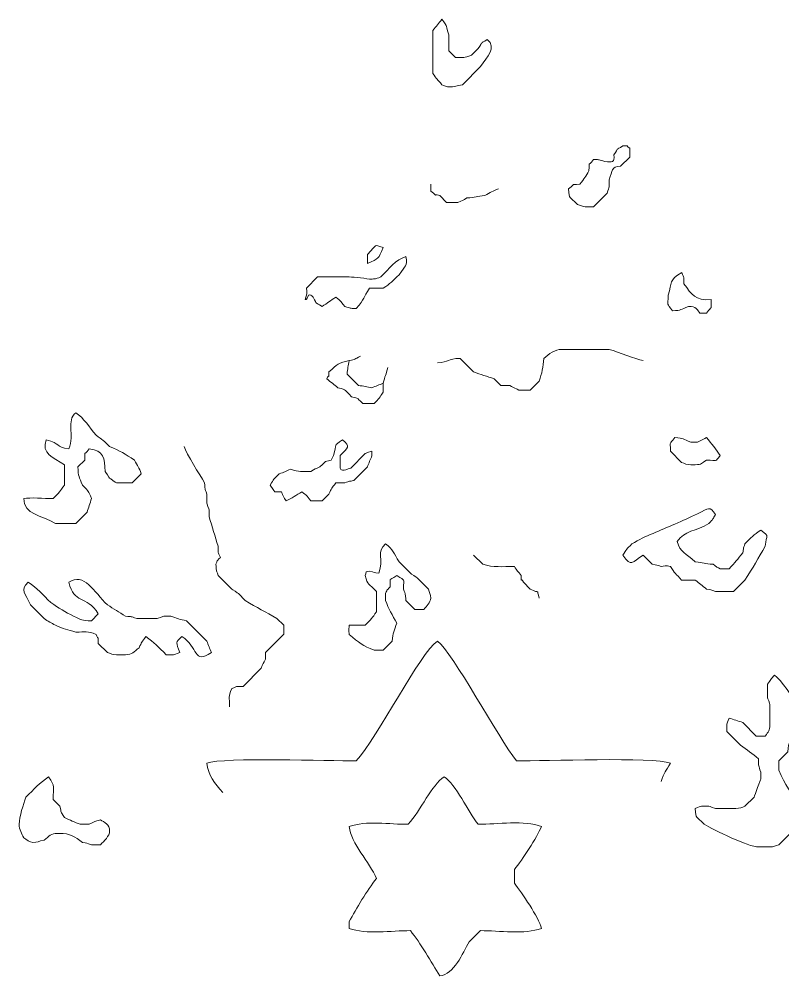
# Model space of a CAD drawing. Header units: millimetres. Extents: x -198 to 206, y -82 to 144.
# Drawn here: x -26.1 to 25.8, y 63.4 to 128.3 of the extents above; entities that cross this region are included whole.
import ezdxf

# ---------------------------------------------------------------- set-up
doc = ezdxf.new("R2010")
doc.units = ezdxf.units.MM
doc.header["$MEASUREMENT"] = 0
doc.layers.add('svg2', color=7, linetype='Continuous')

msp = doc.modelspace()

# ---------------------------------------------------------------- linework, layer by layer
at = {"layer": 'svg2', "lineweight": 9}
for points, knots in [([(2.031, 127.5306), (2.031, 127.5306), (2.031, 124.6147), (2.031, 124.6147), (2.031, 124.6147), (2.2811, 124.2408), (2.3129, 124.2072), (2.6448, 123.848), (2.6448, 123.848), (2.7445, 123.802), (3.0106, 123.694), (3.1052, 123.6946), (3.1052, 123.6946), (3.473, 123.6946), (3.6857, 123.7836), (4.0259, 123.848), (4.0259, 123.848), (4.0259, 123.848), (5.2536, 125.0751), (5.2536, 125.0751), (5.2536, 125.0751), (5.716, 125.7826), (6.3769, 126.3474), (5.714, 126.9172), (5.714, 126.9172), (5.1794, 126.5673), (5.4602, 126.8241), (5.1002, 126.3033), (5.1002, 126.3033), (5.1002, 126.3033), (4.6398, 125.8425), (4.6398, 125.8425), (4.6398, 125.8425), (4.071, 125.6583), (4.2009, 125.6891), (3.5655, 125.6891), (3.5655, 125.6891), (3.5655, 125.6891), (3.1052, 126.1499), (3.1052, 126.1499), (3.1052, 126.1499), (3.1052, 126.1499), (3.1052, 127.2236), (3.1052, 127.2236), (3.1052, 127.2236), (2.8781, 127.9244), (3.0817, 127.6854), (2.6448, 128.2983), (2.6448, 128.2983), (2.4121, 128.0098), (2.2637, 127.819), (2.031, 127.5306)], [0, 0, 0, 0, 0.0714286, 0.0714286, 0.0714286, 0.0714286, 0.1428571, 0.1428571, 0.1428571, 0.1428571, 0.2142857, 0.2142857, 0.2142857, 0.2142857, 0.2857143, 0.2857143, 0.2857143, 0.2857143, 0.3571429, 0.3571429, 0.3571429, 0.3571429, 0.4285714, 0.4285714, 0.4285714, 0.4285714, 0.5, 0.5, 0.5, 0.5, 0.5714286, 0.5714286, 0.5714286, 0.5714286, 0.6428571, 0.6428571, 0.6428571, 0.6428571, 0.7142857, 0.7142857, 0.7142857, 0.7142857, 0.7857143, 0.7857143, 0.7857143, 0.7857143, 0.8571429, 0.8571429, 0.8571429, 0.8571429, 1, 1, 1, 1]), ([(13.6942, 118.6302), (13.2441, 118.7795), (13.4119, 118.7463), (12.9269, 118.7837), (12.9269, 118.7837), (12.4707, 118.157), (12.6988, 118.8149), (12.6201, 118.0164), (12.6201, 118.0164), (12.376, 117.6086), (12.3192, 117.4916), (12.0061, 117.0956), (12.0061, 117.0956), (11.2056, 117.0327), (11.8547, 117.2276), (11.2394, 116.7882), (11.2394, 116.7882), (11.3151, 116.0173), (11.2446, 116.336), (11.8527, 115.7145), (11.8527, 115.7145), (12.4216, 115.5298), (12.2921, 115.5611), (12.9269, 115.5611), (12.9269, 115.5611), (12.9269, 115.5611), (13.8476, 116.4818), (13.8476, 116.4818), (13.8476, 116.4818), (14.0237, 117.0236), (13.9884, 116.7994), (14.0012, 117.4026), (14.0012, 117.4026), (14.2078, 117.9939), (14.1249, 118.3228), (14.7694, 118.3233), (14.7694, 118.3233), (14.7694, 118.3233), (15.3827, 118.9371), (15.3827, 118.9371), (15.3827, 118.9371), (15.3827, 118.9371), (15.3827, 119.5509), (15.3827, 119.5509), (15.3827, 119.5509), (15.0345, 119.7407), (15.4779, 119.7045), (14.9224, 119.7045), (14.9224, 119.7045), (14.3879, 119.3546), (14.6686, 119.6118), (14.309, 119.0901), (14.309, 119.0901), (14.3675, 118.5253), (14.2027, 118.6302), (13.6942, 118.6302), (13.6942, 118.6302), (13.6942, 118.6302), (13.6942, 118.6302), (13.6942, 118.6302)], [0, 0, 0, 0, 0.0625, 0.0625, 0.0625, 0.0625, 0.125, 0.125, 0.125, 0.125, 0.1875, 0.1875, 0.1875, 0.1875, 0.25, 0.25, 0.25, 0.25, 0.3125, 0.3125, 0.3125, 0.3125, 0.375, 0.375, 0.375, 0.375, 0.4375, 0.4375, 0.4375, 0.4375, 0.5, 0.5, 0.5, 0.5, 0.5625, 0.5625, 0.5625, 0.5625, 0.625, 0.625, 0.625, 0.625, 0.6875, 0.6875, 0.6875, 0.6875, 0.75, 0.75, 0.75, 0.75, 0.8125, 0.8125, 0.8125, 0.8125, 0.875, 0.875, 0.875, 0.875, 1, 1, 1, 1]), ([(-1.3452, 112.7986), (-2.0648, 113.0074), (-1.6781, 113.0636), (-2.4193, 112.3388), (-2.4193, 112.3388), (-2.4193, 112.3388), (-2.4193, 111.7244), (-2.4193, 111.7244), (-2.4193, 111.7244), (-1.6368, 112.0553), (-1.6756, 112.0164), (-1.3452, 112.7986)], [0, 0, 0, 0, 0.25, 0.25, 0.25, 0.25, 0.5, 0.5, 0.5, 0.5, 1, 1, 1, 1]), ([(-6.4087, 109.5761), (-6.3193, 109.6283), (-6.2031, 109.5817), (-6.1018, 109.4227), (-6.1018, 109.4227), (-5.7709, 108.8737), (-6.0368, 109.1398), (-5.488, 108.8087), (-5.488, 108.8087), (-5.1462, 109.0175), (-4.9089, 109.2134), (-4.5672, 109.4227), (-4.5672, 109.4227), (-4.1959, 109.1448), (-4.3094, 109.2385), (-3.9534, 108.8087), (-3.9534, 108.8087), (-3.5028, 108.6594), (-3.671, 108.6926), (-3.1861, 108.6553), (-3.1861, 108.6553), (-2.5574, 109.3361), (-2.7421, 109.3873), (-2.2654, 110.0364), (-2.2654, 110.0364), (-2.2654, 110.0364), (-1.3446, 110.0364), (-1.3446, 110.0364), (-1.3446, 110.0364), (-0.8622, 110.3623), (-0.7114, 110.5163), (-0.2704, 110.9572), (-0.2704, 110.9572), (0.1859, 111.6549), (0.3154, 111.4795), (0.1899, 112.1849), (0.1899, 112.1849), (-0.522, 111.9803), (-0.9282, 111.3747), (-1.4986, 110.8038), (-1.4986, 110.8038), (-1.9891, 110.6452), (-1.739, 110.6917), (-2.2658, 110.6508), (-2.2658, 110.6508), (-2.7472, 110.7388), (-3.4909, 110.8145), (-3.7999, 110.8032), (-3.7999, 110.8032), (-3.7999, 110.8032), (-5.7949, 110.8038), (-5.7949, 110.8038), (-5.7949, 110.8038), (-5.7949, 110.8038), (-6.5621, 110.0364), (-6.5621, 110.0364), (-6.5621, 110.0364), (-6.5207, 109.86), (-6.4727, 109.7572), (-6.6388, 109.2691), (-6.6388, 109.2691), (-6.5192, 109.3122), (-6.6097, 109.1883), (-6.4087, 109.5761)], [0, 0, 0, 0, 0.0588235, 0.0588235, 0.0588235, 0.0588235, 0.1176471, 0.1176471, 0.1176471, 0.1176471, 0.1764706, 0.1764706, 0.1764706, 0.1764706, 0.2352941, 0.2352941, 0.2352941, 0.2352941, 0.2941176, 0.2941176, 0.2941176, 0.2941176, 0.3529412, 0.3529412, 0.3529412, 0.3529412, 0.4117647, 0.4117647, 0.4117647, 0.4117647, 0.4705882, 0.4705882, 0.4705882, 0.4705882, 0.5294118, 0.5294118, 0.5294118, 0.5294118, 0.5882353, 0.5882353, 0.5882353, 0.5882353, 0.6470588, 0.6470588, 0.6470588, 0.6470588, 0.7058824, 0.7058824, 0.7058824, 0.7058824, 0.7647059, 0.7647059, 0.7647059, 0.7647059, 0.8235294, 0.8235294, 0.8235294, 0.8235294, 0.8823529, 0.8823529, 0.8823529, 0.8823529, 1, 1, 1, 1]), ([(20.14, 108.3486), (20.14, 108.3486), (20.6004, 108.3482), (20.6004, 108.3482), (20.6004, 108.3482), (21.0214, 108.9385), (20.8894, 108.4449), (20.9074, 109.2694), (20.9074, 109.2694), (19.829, 109.1923), (19.6064, 109.5978), (19.0653, 110.3431), (19.0653, 110.3431), (19.053, 110.9642), (19.1062, 110.6204), (18.9123, 111.1105), (18.9123, 111.1105), (18.0223, 110.5544), (18.2781, 110.4619), (17.9911, 109.5759), (17.9911, 109.5759), (17.9911, 108.7487), (17.8637, 109.1113), (18.298, 108.5016), (18.298, 108.5016), (18.9144, 108.5498), (18.8306, 108.5917), (19.3723, 108.8086), (19.3723, 108.8086), (19.8956, 108.8633), (20.0122, 108.5221), (20.14, 108.3486)], [0, 0, 0, 0, 0.1111111, 0.1111111, 0.1111111, 0.1111111, 0.2222222, 0.2222222, 0.2222222, 0.2222222, 0.3333333, 0.3333333, 0.3333333, 0.3333333, 0.4444444, 0.4444444, 0.4444444, 0.4444444, 0.5555556, 0.5555556, 0.5555556, 0.5555556, 0.6666667, 0.6666667, 0.6666667, 0.6666667, 0.7777778, 0.7777778, 0.7777778, 0.7777778, 1, 1, 1, 1]), ([(-2.8797, 105.4328), (-3.3375, 105.1924), (-3.1851, 105.2513), (-3.6471, 105.126), (-3.6471, 105.126), (-4.3811, 104.971), (-4.4563, 104.8866), (-5.0282, 104.3582), (-5.0282, 104.3582), (-5.0282, 103.7469), (-5.0025, 104.3142), (-5.1816, 103.8983), (-5.1816, 103.8983), (-4.8973, 103.6686), (-4.6977, 103.5146), (-4.4143, 103.2845), (-4.4143, 103.2845), (-3.758, 103.0962), (-4.0394, 103.2042), (-3.4935, 102.6706), (-3.4935, 102.6706), (-2.8757, 102.5024), (-3.2864, 102.7151), (-2.7263, 102.2098), (-2.7263, 102.2098), (-2.7263, 102.2098), (-1.959, 102.2102), (-1.959, 102.2102), (-1.959, 102.2102), (-1.6265, 102.5704), (-1.5968, 102.6056), (-1.3452, 102.9771), (-1.3452, 102.9771), (-1.3452, 102.9771), (-1.3452, 103.5909), (-1.3452, 103.5909), (-1.3452, 103.5909), (-1.2388, 104.0958), (-1.1441, 104.1618), (-1.0382, 104.6656)], [0, 0, 0, 0, 0.0909091, 0.0909091, 0.0909091, 0.0909091, 0.1818182, 0.1818182, 0.1818182, 0.1818182, 0.2727273, 0.2727273, 0.2727273, 0.2727273, 0.3636364, 0.3636364, 0.3636364, 0.3636364, 0.4545455, 0.4545455, 0.4545455, 0.4545455, 0.5454545, 0.5454545, 0.5454545, 0.5454545, 0.6363636, 0.6363636, 0.6363636, 0.6363636, 0.7272727, 0.7272727, 0.7272727, 0.7272727, 0.8181818, 0.8181818, 0.8181818, 0.8181818, 1, 1, 1, 1]), ([(-3.6465, 105.1262), (-3.711, 104.7845), (-3.7719, 104.5697), (-3.8, 104.205), (-3.8, 104.205), (-3.8, 104.205), (-3.0327, 103.4376), (-3.0327, 103.4376), (-3.0327, 103.4376), (-2.668, 103.4099), (-2.4531, 103.3486), (-2.1119, 103.2842), (-2.1119, 103.2842), (-1.8602, 103.3881), (-1.5973, 103.4903), (-1.3446, 103.5911)], [0, 0, 0, 0, 0.2, 0.2, 0.2, 0.2, 0.4, 0.4, 0.4, 0.4, 0.6, 0.6, 0.6, 0.6, 1, 1, 1, 1]), ([(-18.2243, 98.3734), (-18.8744, 98.7985), (-19.1987, 99.0082), (-19.9123, 99.2941), (-19.9123, 99.2941), (-20.316, 99.6891), (-20.4018, 99.7699), (-20.833, 100.0619), (-20.833, 100.0619), (-21.2843, 100.6186), (-21.6623, 101.2307), (-22.2142, 101.5966), (-22.2142, 101.5966), (-22.8715, 101.0318), (-22.2828, 100.1509), (-22.6745, 99.1407), (-22.6745, 99.1407), (-23.6388, 99.2364), (-23.2005, 99.5418), (-24.2092, 99.7545), (-24.2092, 99.7545), (-24.5622, 98.7923), (-23.7718, 98.5832), (-22.9815, 98.0666), (-22.9815, 98.0666), (-22.9815, 98.0666), (-22.9815, 96.6854), (-22.9815, 96.6854), (-22.9815, 96.6854), (-23.2731, 96.2542), (-23.3539, 96.1682), (-23.7488, 95.7647), (-23.7488, 95.7647), (-24.425, 95.7647), (-25.2526, 95.8628), (-25.7438, 95.7647), (-25.7438, 95.7647), (-25.7059, 94.6673), (-24.5595, 94.6541), (-23.5953, 94.077), (-23.5953, 94.077), (-23.5953, 94.077), (-22.2142, 94.077), (-22.2142, 94.077), (-22.2142, 94.077), (-22.2142, 94.077), (-21.447, 94.8444), (-21.447, 94.8444), (-21.447, 94.8444), (-21.3405, 95.1513), (-21.2469, 95.4577), (-21.14, 95.7647), (-21.14, 95.7647), (-21.4014, 96.3825), (-21.2596, 96.1498), (-21.7538, 96.6854), (-21.7538, 96.6854), (-21.9881, 97.2701), (-22.046, 97.2282), (-22.0608, 97.9136), (-22.0608, 97.9136), (-22.0608, 97.9136), (-21.6008, 98.3734), (-21.6008, 98.3734), (-21.6008, 98.3734), (-21.5375, 99.1745), (-21.7323, 98.5253), (-21.2934, 99.1407), (-21.2934, 99.1407), (-20.317, 99.0446), (-20.2387, 98.5023), (-20.2193, 97.6066), (-20.2193, 97.6066), (-20.21, 97.5882), (-19.9293, 97.1718), (-19.9123, 97.1462), (-19.9123, 97.1462), (-19.8945, 97.1371), (-19.478, 96.8557), (-19.4519, 96.8388), (-19.4519, 96.8388), (-19.4519, 96.8388), (-18.3778, 96.8388), (-18.3778, 96.8388), (-18.3778, 96.8388), (-18.3778, 96.8388), (-17.764, 97.4526), (-17.764, 97.4526), (-17.764, 97.4526), (-17.9301, 97.867), (-17.9967, 97.9872), (-18.2243, 98.3734)], [0, 0, 0, 0, 0.0416667, 0.0416667, 0.0416667, 0.0416667, 0.0833333, 0.0833333, 0.0833333, 0.0833333, 0.125, 0.125, 0.125, 0.125, 0.1666667, 0.1666667, 0.1666667, 0.1666667, 0.2083333, 0.2083333, 0.2083333, 0.2083333, 0.25, 0.25, 0.25, 0.25, 0.2916667, 0.2916667, 0.2916667, 0.2916667, 0.3333333, 0.3333333, 0.3333333, 0.3333333, 0.375, 0.375, 0.375, 0.375, 0.4166667, 0.4166667, 0.4166667, 0.4166667, 0.4583333, 0.4583333, 0.4583333, 0.4583333, 0.5, 0.5, 0.5, 0.5, 0.5416667, 0.5416667, 0.5416667, 0.5416667, 0.5833333, 0.5833333, 0.5833333, 0.5833333, 0.625, 0.625, 0.625, 0.625, 0.6666667, 0.6666667, 0.6666667, 0.6666667, 0.7083333, 0.7083333, 0.7083333, 0.7083333, 0.75, 0.75, 0.75, 0.75, 0.7916667, 0.7916667, 0.7916667, 0.7916667, 0.8333333, 0.8333333, 0.8333333, 0.8333333, 0.875, 0.875, 0.875, 0.875, 0.9166667, 0.9166667, 0.9166667, 0.9166667, 1, 1, 1, 1]), ([(-4.2658, 97.9274), (-4.2662, 97.5999), (-4.0754, 97.6598), (-3.5337, 97.8353), (-3.5337, 97.8353), (-3.5337, 97.8353), (-2.5726, 98.8337), (-2.5726, 98.8337), (-2.5726, 98.8337), (-2.5633, 98.8374), (-2.1383, 98.9786), (-2.1117, 98.9877), (-2.1117, 98.9877), (-2.1117, 98.9877), (-2.1117, 98.6808), (-2.1117, 98.6808), (-2.1117, 98.6808), (-2.2124, 98.4282), (-2.3152, 98.1652), (-2.418, 97.9136), (-2.418, 97.9136), (-2.418, 97.9136), (-3.3388, 96.9928), (-3.3388, 96.9928), (-3.3388, 96.9928), (-3.6897, 96.9248), (-3.5757, 96.9748), (-3.9527, 96.8393), (-3.9527, 96.8393), (-3.9527, 96.8393), (-4.5665, 96.8393), (-4.5665, 96.8393), (-4.5665, 96.8393), (-4.8551, 96.4465), (-4.83, 96.4869), (-5.0269, 96.0715), (-5.0269, 96.0715), (-5.0269, 96.0715), (-5.4873, 95.6117), (-5.4873, 95.6117), (-5.4873, 95.6117), (-5.4873, 95.6117), (-6.2546, 95.6117), (-6.2546, 95.6117), (-6.2546, 95.6117), (-6.6106, 96.0409), (-6.497, 95.9478), (-6.8684, 96.2255), (-6.8684, 96.2255), (-7.2213, 96.0173), (-7.5686, 95.7698), (-7.9425, 95.6117), (-7.9425, 95.6117), (-8.1242, 95.895), (-8.1344, 95.9058), (-8.2499, 96.2255), (-8.2499, 96.2255), (-8.2499, 96.2255), (-8.7103, 96.2255), (-8.7103, 96.2255), (-8.7103, 96.2255), (-8.7267, 96.248), (-9.0112, 96.6788), (-9.0179, 96.6859), (-9.0179, 96.6859), (-8.7548, 97.1217), (-8.7906, 97.0578), (-8.4035, 97.4526), (-8.4035, 97.4526), (-8.0807, 97.5601), (-7.9391, 97.6189), (-7.6362, 97.76), (-7.6362, 97.76), (-6.9993, 97.554), (-6.9523, 97.6066), (-6.255, 97.6066), (-6.255, 97.6066), (-5.9584, 97.7964), (-5.9584, 97.7837), (-5.6412, 97.9136), (-5.6412, 97.9136), (-5.0785, 98.4317), (-5.4704, 98.2026), (-4.8745, 98.374), (-4.8745, 98.374), (-4.8745, 98.374), (-4.7209, 98.6814), (-4.7209, 98.6814), (-4.7209, 98.6814), (-4.4473, 99.5244), (-4.7972, 99.2864), (-4.1071, 99.7545), (-4.1071, 99.7545), (-3.5271, 99.2569), (-3.7322, 99.267), (-4.2606, 98.6808), (-4.2606, 98.6808), (-4.2606, 98.6808), (-4.2658, 97.9274), (-4.2658, 97.9274)], [0, 0, 0, 0, 0.0384615, 0.0384615, 0.0384615, 0.0384615, 0.0769231, 0.0769231, 0.0769231, 0.0769231, 0.1153846, 0.1153846, 0.1153846, 0.1153846, 0.1538462, 0.1538462, 0.1538462, 0.1538462, 0.1923077, 0.1923077, 0.1923077, 0.1923077, 0.2307692, 0.2307692, 0.2307692, 0.2307692, 0.2692308, 0.2692308, 0.2692308, 0.2692308, 0.3076923, 0.3076923, 0.3076923, 0.3076923, 0.3461538, 0.3461538, 0.3461538, 0.3461538, 0.3846154, 0.3846154, 0.3846154, 0.3846154, 0.4230769, 0.4230769, 0.4230769, 0.4230769, 0.4615385, 0.4615385, 0.4615385, 0.4615385, 0.5, 0.5, 0.5, 0.5, 0.5384615, 0.5384615, 0.5384615, 0.5384615, 0.5769231, 0.5769231, 0.5769231, 0.5769231, 0.6153846, 0.6153846, 0.6153846, 0.6153846, 0.6538462, 0.6538462, 0.6538462, 0.6538462, 0.6923077, 0.6923077, 0.6923077, 0.6923077, 0.7307692, 0.7307692, 0.7307692, 0.7307692, 0.7692308, 0.7692308, 0.7692308, 0.7692308, 0.8076923, 0.8076923, 0.8076923, 0.8076923, 0.8461538, 0.8461538, 0.8461538, 0.8461538, 0.8846154, 0.8846154, 0.8846154, 0.8846154, 0.9230769, 0.9230769, 0.9230769, 0.9230769, 1, 1, 1, 1]), ([(20.5996, 99.9081), (20.5018, 99.8528), (20.0922, 99.6573), (19.9858, 99.6011), (19.9858, 99.6011), (19.9858, 99.6011), (19.5248, 99.6011), (19.5248, 99.6011), (19.5248, 99.6011), (18.9837, 99.8184), (19.0676, 99.8609), (18.4512, 99.9085), (18.4512, 99.9085), (18.0307, 99.3182), (18.1617, 99.8118), (18.1443, 98.9877), (18.1443, 98.9877), (18.1443, 98.9877), (18.9116, 98.22), (18.9116, 98.22), (18.9116, 98.22), (19.1356, 98.1396), (19.2615, 98.0666), (19.5254, 98.0666), (19.5254, 98.0666), (19.5254, 98.0666), (19.8324, 98.0666), (19.8324, 98.0666), (19.8324, 98.0666), (20.2788, 98.0666), (20.2492, 98.1714), (20.5996, 98.3734), (20.5996, 98.3734), (21.4042, 98.374), (21.1326, 98.2291), (21.5203, 98.6808), (21.5203, 98.6808), (21.258, 99.109), (20.928, 99.5039), (20.5996, 99.9081)], [0, 0, 0, 0, 0.0909091, 0.0909091, 0.0909091, 0.0909091, 0.1818182, 0.1818182, 0.1818182, 0.1818182, 0.2727273, 0.2727273, 0.2727273, 0.2727273, 0.3636364, 0.3636364, 0.3636364, 0.3636364, 0.4545455, 0.4545455, 0.4545455, 0.4545455, 0.5454545, 0.5454545, 0.5454545, 0.5454545, 0.6363636, 0.6363636, 0.6363636, 0.6363636, 0.7272727, 0.7272727, 0.7272727, 0.7272727, 0.8181818, 0.8181818, 0.8181818, 0.8181818, 1, 1, 1, 1]), ([(24.2821, 93.6168), (23.7655, 93.3001), (23.6586, 93.1463), (23.208, 92.6956), (23.208, 92.6956), (23.0724, 92.3186), (23.1226, 92.4332), (23.055, 92.0823), (23.055, 92.0823), (22.7118, 91.6587), (22.544, 91.427), (22.1342, 91.0075), (22.1342, 91.0075), (22.1342, 91.0075), (21.5204, 91.0075), (21.5204, 91.0075), (21.5204, 91.0075), (21.1445, 91.1789), (21.3711, 91.0689), (21.0595, 91.3145), (21.0595, 91.3145), (20.4534, 91.3272), (20.3977, 91.425), (19.8324, 91.4679), (19.8324, 91.4679), (19.1951, 92.0914), (18.8226, 92.091), (18.6042, 92.849), (18.6042, 92.849), (19.102, 93.6), (19.8744, 93.5508), (20.7531, 94.0767), (20.7531, 94.0767), (21.1127, 94.4368), (20.9992, 94.336), (21.213, 94.691), (21.213, 94.691), (20.7885, 95.263), (20.7966, 95.1345), (19.9859, 94.7334), (19.9859, 94.7334), (19.4222, 94.4547), (19.0093, 94.2894), (18.4512, 94.0389), (18.4512, 94.0389), (17.4574, 93.5933), (16.462, 93.2505), (15.535, 92.6956), (15.535, 92.6956), (15.1452, 92.3057), (15.1806, 92.3522), (14.9218, 91.9283), (14.9218, 91.9283), (15.5003, 91.0755), (15.5319, 91.474), (16.3023, 91.9283), (16.3023, 91.9283), (16.3023, 91.9283), (16.9167, 91.3145), (16.9167, 91.3145), (16.9167, 91.3145), (17.2461, 91.2453), (17.1802, 91.2771), (17.5305, 91.1609), (17.5305, 91.1609), (17.9832, 91.2566), (17.9929, 91.1706), (18.1444, 91.1609), (18.1444, 91.1609), (18.4354, 90.7297), (18.5168, 90.6439), (18.9112, 90.2402), (18.9112, 90.2402), (18.9112, 90.2402), (19.8324, 90.2402), (19.8324, 90.2402), (19.8324, 90.2402), (20.1163, 90.0111), (20.3158, 89.8565), (20.5997, 89.6264), (20.5997, 89.6264), (20.9291, 89.5574), (20.8632, 89.5896), (21.213, 89.473), (21.213, 89.473), (21.213, 89.473), (22.4406, 89.473), (22.4406, 89.473), (22.4406, 89.473), (22.4406, 89.473), (23.208, 90.2402), (23.208, 90.2402), (23.208, 90.2402), (23.7436, 91.0591), (24.1083, 91.739), (24.5897, 92.5421), (24.5897, 92.5421), (24.6352, 93.3851), (24.9451, 93.1028), (24.2821, 93.6168)], [0, 0, 0, 0, 0.0384615, 0.0384615, 0.0384615, 0.0384615, 0.0769231, 0.0769231, 0.0769231, 0.0769231, 0.1153846, 0.1153846, 0.1153846, 0.1153846, 0.1538462, 0.1538462, 0.1538462, 0.1538462, 0.1923077, 0.1923077, 0.1923077, 0.1923077, 0.2307692, 0.2307692, 0.2307692, 0.2307692, 0.2692308, 0.2692308, 0.2692308, 0.2692308, 0.3076923, 0.3076923, 0.3076923, 0.3076923, 0.3461538, 0.3461538, 0.3461538, 0.3461538, 0.3846154, 0.3846154, 0.3846154, 0.3846154, 0.4230769, 0.4230769, 0.4230769, 0.4230769, 0.4615385, 0.4615385, 0.4615385, 0.4615385, 0.5, 0.5, 0.5, 0.5, 0.5384615, 0.5384615, 0.5384615, 0.5384615, 0.5769231, 0.5769231, 0.5769231, 0.5769231, 0.6153846, 0.6153846, 0.6153846, 0.6153846, 0.6538462, 0.6538462, 0.6538462, 0.6538462, 0.6923077, 0.6923077, 0.6923077, 0.6923077, 0.7307692, 0.7307692, 0.7307692, 0.7307692, 0.7692308, 0.7692308, 0.7692308, 0.7692308, 0.8076923, 0.8076923, 0.8076923, 0.8076923, 0.8461538, 0.8461538, 0.8461538, 0.8461538, 0.8846154, 0.8846154, 0.8846154, 0.8846154, 0.9230769, 0.9230769, 0.9230769, 0.9230769, 1, 1, 1, 1]), ([(-1.6508, 90.7006), (-1.9807, 90.77), (-1.9147, 90.7378), (-2.2646, 90.8544), (-2.2646, 90.8544), (-2.656, 90.7066), (-2.4237, 90.9389), (-2.5716, 90.547), (-2.5716, 90.547), (-2.3772, 89.8709), (-2.3435, 90.0119), (-1.8043, 89.4733), (-1.8043, 89.4733), (-1.8043, 89.4733), (-1.8043, 88.0917), (-1.8043, 88.0917), (-1.8043, 88.0917), (-2.0959, 87.6611), (-2.1768, 87.5751), (-2.5716, 87.1714), (-2.5716, 87.1714), (-2.5716, 87.1714), (-3.6458, 87.1714), (-3.6458, 87.1714), (-3.6458, 87.1714), (-3.6621, 86.9336), (-3.698, 87.0144), (-3.6458, 86.5572), (-3.6458, 86.5572), (-3.0069, 85.9673), (-2.7108, 85.7852), (-1.9578, 85.4835), (-1.9578, 85.4835), (-1.9578, 85.4835), (-1.3439, 85.4829), (-1.3439, 85.4829), (-1.3439, 85.4829), (-1.3439, 85.4829), (-0.7301, 86.0972), (-0.7301, 86.0972), (-0.7301, 86.0972), (-0.6866, 86.6635), (-0.5966, 86.8225), (-0.4237, 87.3244), (-0.4237, 87.3244), (-0.7372, 87.8493), (-0.9659, 88.2989), (-1.1905, 88.8591), (-1.1905, 88.8591), (-1.1905, 88.8591), (-1.1905, 89.3199), (-1.1905, 89.3199), (-1.1905, 89.3199), (-1.0197, 89.6953), (-1.1296, 89.4688), (-0.8835, 89.7802), (-0.8835, 89.7802), (-0.8088, 90.5413), (-1.0774, 90.103), (-0.4231, 90.547), (-0.4231, 90.547), (0.2009, 90.1235), (0.0193, 90.4525), (0.0372, 89.6262), (0.0372, 89.6262), (0.1866, 89.1766), (0.1532, 89.3444), (0.1907, 88.8591), (0.1907, 88.8591), (0.1907, 88.8591), (0.8044, 88.2451), (0.8044, 88.2451), (0.8044, 88.2451), (0.8044, 88.2451), (1.4184, 88.2451), (1.4184, 88.2451), (1.4184, 88.2451), (1.5912, 88.4594), (1.8787, 88.7209), (1.8782, 89.0129), (1.8782, 89.0129), (1.8787, 89.28), (1.8009, 89.3976), (1.7252, 89.6262), (1.7252, 89.6262), (1.7252, 89.6262), (0.958, 90.3936), (0.958, 90.3936), (0.958, 90.3936), (0.9396, 90.4027), (0.5237, 90.6842), (0.4976, 90.701), (0.4976, 90.701), (0.4976, 90.701), (-0.2697, 91.4677), (-0.2697, 91.4677), (-0.2697, 91.4677), (-0.6227, 92.057), (-0.6554, 92.2918), (-1.1905, 92.6955), (-1.1905, 92.6955), (-1.833, 92.144), (-1.2754, 91.6689), (-1.6508, 90.7006)], [0, 0, 0, 0, 0.037037, 0.037037, 0.037037, 0.037037, 0.0740741, 0.0740741, 0.0740741, 0.0740741, 0.1111111, 0.1111111, 0.1111111, 0.1111111, 0.1481481, 0.1481481, 0.1481481, 0.1481481, 0.1851852, 0.1851852, 0.1851852, 0.1851852, 0.2222222, 0.2222222, 0.2222222, 0.2222222, 0.2592593, 0.2592593, 0.2592593, 0.2592593, 0.2962963, 0.2962963, 0.2962963, 0.2962963, 0.3333333, 0.3333333, 0.3333333, 0.3333333, 0.3703704, 0.3703704, 0.3703704, 0.3703704, 0.4074074, 0.4074074, 0.4074074, 0.4074074, 0.4444444, 0.4444444, 0.4444444, 0.4444444, 0.4814815, 0.4814815, 0.4814815, 0.4814815, 0.5185185, 0.5185185, 0.5185185, 0.5185185, 0.5555556, 0.5555556, 0.5555556, 0.5555556, 0.5925926, 0.5925926, 0.5925926, 0.5925926, 0.6296296, 0.6296296, 0.6296296, 0.6296296, 0.6666667, 0.6666667, 0.6666667, 0.6666667, 0.7037037, 0.7037037, 0.7037037, 0.7037037, 0.7407407, 0.7407407, 0.7407407, 0.7407407, 0.7777778, 0.7777778, 0.7777778, 0.7777778, 0.8148148, 0.8148148, 0.8148148, 0.8148148, 0.8518519, 0.8518519, 0.8518519, 0.8518519, 0.8888889, 0.8888889, 0.8888889, 0.8888889, 0.9259259, 0.9259259, 0.9259259, 0.9259259, 1, 1, 1, 1]), ([(-13.3144, 86.0968), (-13.3144, 86.0968), (-14.6955, 87.4779), (-14.6955, 87.4779), (-14.6955, 87.4779), (-15.1303, 87.5603), (-15.3661, 87.6451), (-15.7696, 87.7847), (-15.7696, 87.7847), (-15.7696, 87.7847), (-16.23, 87.7847), (-16.23, 87.7847), (-16.23, 87.7847), (-16.2387, 87.7813), (-16.6643, 87.6411), (-16.6904, 87.6318), (-16.6904, 87.6318), (-16.6904, 87.6318), (-17.4577, 87.6313), (-17.4577, 87.6313), (-17.4577, 87.6313), (-17.4577, 87.6313), (-17.6107, 87.6313), (-17.6107, 87.6313), (-17.6107, 87.6313), (-17.6107, 87.6313), (-18.0715, 87.6318), (-18.0715, 87.6318), (-18.0715, 87.6318), (-18.5217, 87.7807), (-18.3534, 87.7479), (-18.8383, 87.7847), (-18.8383, 87.7847), (-19.2634, 88.063), (-19.6378, 88.2957), (-20.066, 88.5525), (-20.066, 88.5525), (-20.9653, 89.4514), (-21.6762, 90.7981), (-22.6753, 90.0872), (-22.6753, 90.0872), (-22.3535, 88.5608), (-21.5034, 89.284), (-20.6798, 87.9387), (-20.6798, 87.9387), (-20.6798, 87.9387), (-21.1402, 87.4779), (-21.1402, 87.4779), (-21.1402, 87.4779), (-21.8462, 87.4942), (-21.7652, 87.505), (-22.3679, 87.7853), (-22.3679, 87.7853), (-22.9209, 88.081), (-23.3694, 88.3566), (-23.903, 88.7061), (-23.903, 88.7061), (-24.4354, 89.2391), (-24.8304, 89.7153), (-25.4375, 90.0872), (-25.4375, 90.0872), (-26.0555, 89.5562), (-25.6105, 89.367), (-25.2835, 88.5525), (-25.2835, 88.5525), (-25.2835, 88.5525), (-24.3634, 87.6313), (-24.3634, 87.6313), (-24.3634, 87.6313), (-24.0855, 87.4466), (-23.882, 87.3239), (-23.596, 87.1714), (-23.596, 87.1714), (-23.0411, 86.9136), (-22.772, 86.8917), (-22.2149, 86.711), (-22.2149, 86.711), (-21.5346, 86.7106), (-21.438, 86.7919), (-20.8338, 86.5572), (-20.8338, 86.5572), (-20.6425, 86.1136), (-20.7239, 86.5019), (-20.6798, 85.9432), (-20.6798, 85.9432), (-20.6798, 85.9432), (-20.066, 85.3295), (-20.066, 85.3295), (-20.066, 85.3295), (-19.842, 85.2491), (-19.7161, 85.1761), (-19.4526, 85.1761), (-19.4526, 85.1761), (-19.4526, 85.1761), (-18.8383, 85.1761), (-18.8383, 85.1761), (-18.8383, 85.1761), (-18.3825, 85.1761), (-18.2573, 85.3689), (-17.9181, 85.6369), (-17.9181, 85.6369), (-17.7206, 86.0513), (-17.7457, 86.0113), (-17.4577, 86.4042), (-17.4577, 86.4042), (-16.8798, 86.0134), (-16.5959, 85.6957), (-16.076, 85.1761), (-16.076, 85.1761), (-15.4459, 85.1761), (-15.6806, 85.1263), (-15.1559, 85.3299), (-15.1559, 85.3299), (-15.3825, 86.0292), (-15.4904, 85.9841), (-15.0019, 86.4042), (-15.0019, 86.4042), (-13.8986, 85.7136), (-14.2325, 84.4563), (-13.007, 85.3295), (-13.007, 85.3295), (-13.1138, 85.5899), (-13.2213, 85.8328), (-13.3144, 86.0968)], [0, 0, 0, 0, 0.03125, 0.03125, 0.03125, 0.03125, 0.0625, 0.0625, 0.0625, 0.0625, 0.09375, 0.09375, 0.09375, 0.09375, 0.125, 0.125, 0.125, 0.125, 0.15625, 0.15625, 0.15625, 0.15625, 0.1875, 0.1875, 0.1875, 0.1875, 0.21875, 0.21875, 0.21875, 0.21875, 0.25, 0.25, 0.25, 0.25, 0.28125, 0.28125, 0.28125, 0.28125, 0.3125, 0.3125, 0.3125, 0.3125, 0.34375, 0.34375, 0.34375, 0.34375, 0.375, 0.375, 0.375, 0.375, 0.40625, 0.40625, 0.40625, 0.40625, 0.4375, 0.4375, 0.4375, 0.4375, 0.46875, 0.46875, 0.46875, 0.46875, 0.5, 0.5, 0.5, 0.5, 0.53125, 0.53125, 0.53125, 0.53125, 0.5625, 0.5625, 0.5625, 0.5625, 0.59375, 0.59375, 0.59375, 0.59375, 0.625, 0.625, 0.625, 0.625, 0.65625, 0.65625, 0.65625, 0.65625, 0.6875, 0.6875, 0.6875, 0.6875, 0.71875, 0.71875, 0.71875, 0.71875, 0.75, 0.75, 0.75, 0.75, 0.78125, 0.78125, 0.78125, 0.78125, 0.8125, 0.8125, 0.8125, 0.8125, 0.84375, 0.84375, 0.84375, 0.84375, 0.875, 0.875, 0.875, 0.875, 0.90625, 0.90625, 0.90625, 0.90625, 0.9375, 0.9375, 0.9375, 0.9375, 1, 1, 1, 1]), ([(31.3422, 78.4243), (30.935, 78.7998), (30.6752, 78.9692), (30.2674, 79.345), (30.2674, 79.345), (29.6787, 79.5814), (29.1692, 79.876), (28.5799, 80.1124), (28.5799, 80.1124), (28.1764, 80.5068), (28.0904, 80.5881), (27.6592, 80.8791), (27.6592, 80.8791), (27.6592, 80.8791), (26.8918, 81.6469), (26.8918, 81.6469), (26.8918, 81.6469), (26.5425, 82.1635), (25.6028, 83.5304), (25.2039, 83.7954), (25.2039, 83.7954), (24.9854, 83.5191), (24.9307, 83.4619), (24.7435, 83.181), (24.7435, 83.181), (24.7435, 83.181), (24.7435, 82.2602), (24.7435, 82.2602), (24.7435, 82.2602), (24.7466, 82.2511), (24.8878, 81.8255), (24.8965, 81.8005), (24.8965, 81.8005), (24.8965, 81.8005), (24.8965, 80.7257), (24.8965, 80.7257), (24.8965, 80.7257), (24.8965, 80.7257), (24.8965, 80.4187), (24.8965, 80.4187), (24.8965, 80.4187), (24.8965, 79.9721), (24.7915, 80.0019), (24.59, 79.6516), (24.59, 79.6516), (24.59, 79.6516), (23.9762, 79.6516), (23.9762, 79.6516), (23.9762, 79.6516), (23.9762, 79.6516), (23.0554, 80.5723), (23.0554, 80.5723), (23.0554, 80.5723), (22.748, 80.6786), (22.4421, 80.7733), (22.1347, 80.8791), (22.1347, 80.8791), (21.9307, 80.3544), (21.9813, 80.5891), (21.9813, 79.9584), (21.9813, 79.9584), (21.9813, 79.9584), (22.902, 79.0376), (22.902, 79.0376), (22.902, 79.0376), (23.3292, 78.7492), (23.7184, 78.451), (24.1291, 78.1169), (24.1291, 78.1169), (24.1425, 77.5138), (24.1071, 77.7384), (24.2831, 77.1967), (24.2831, 77.1967), (24.2831, 77.1967), (24.2826, 76.7357), (24.2826, 76.7357), (24.2826, 76.7357), (24.2826, 76.7343), (23.8687, 75.6411), (23.8228, 75.5086), (23.8228, 75.5086), (23.8228, 75.5086), (23.2088, 74.8948), (23.2088, 74.8948), (23.2088, 74.8948), (22.9848, 74.8139), (22.8585, 74.7413), (22.5946, 74.7413), (22.5946, 74.7413), (22.5946, 74.7413), (22.1347, 74.7413), (22.1347, 74.7413), (22.1347, 74.7413), (22.1347, 74.7413), (21.2139, 74.7413), (21.2139, 74.7413), (21.2139, 74.7413), (21.2052, 74.7449), (20.7796, 74.8851), (20.7535, 74.8948), (20.7535, 74.8948), (20.1224, 74.8948), (20.3577, 74.9444), (19.8328, 74.7413), (19.8328, 74.7413), (19.9085, 73.97), (19.8379, 74.2881), (20.4466, 73.6667), (20.4466, 73.6667), (21.0886, 73.2824), (23.4417, 72.132), (24.1296, 72.132), (24.1296, 72.132), (24.1296, 72.132), (24.8969, 72.132), (24.8969, 72.132), (24.8969, 72.132), (25.164, 72.132), (25.2816, 72.2103), (25.5107, 72.2856), (25.5107, 72.2856), (25.5107, 72.2856), (26.4315, 73.2067), (26.4315, 73.2067), (26.4315, 73.2067), (26.6648, 73.7889), (26.8402, 74.3025), (27.0454, 74.8948), (27.0454, 74.8948), (26.3242, 75.7834), (25.9205, 76.326), (25.5107, 77.3497), (25.5107, 77.3497), (25.5107, 77.3497), (25.5107, 77.9639), (25.5107, 77.9639), (25.5107, 77.9639), (25.5107, 77.9639), (26.1246, 78.5778), (26.1246, 78.5778), (26.1246, 78.5778), (26.1823, 79.3339), (26.2167, 79.2402), (26.738, 79.805), (26.738, 79.805), (26.738, 79.805), (27.3518, 79.8054), (27.3518, 79.8054), (27.3518, 79.8054), (27.3518, 79.8054), (27.9656, 79.1912), (27.9656, 79.1912), (27.9656, 79.1912), (28.0352, 78.8612), (28.0034, 78.9271), (28.1195, 78.5772), (28.1195, 78.5772), (28.1195, 78.5772), (28.1195, 77.9639), (28.1195, 77.9639), (28.1195, 77.9639), (28.2551, 77.5865), (28.2049, 77.7006), (28.273, 77.3497), (28.273, 77.3497), (28.273, 77.3497), (29.0403, 76.5823), (29.0403, 76.5823), (29.0403, 76.5823), (29.3242, 76.4842), (29.821, 76.276), (30.1145, 76.276), (30.1145, 76.276), (30.6333, 76.2754), (30.6322, 76.3864), (31.1888, 76.4294), (31.1888, 76.4294), (31.7105, 76.9941), (31.7443, 76.9005), (31.8021, 77.6571), (31.8021, 77.6571), (31.6451, 77.9574), (31.5217, 78.1369), (31.3422, 78.4243)], [0, 0, 0, 0, 0.0212766, 0.0212766, 0.0212766, 0.0212766, 0.0425532, 0.0425532, 0.0425532, 0.0425532, 0.0638298, 0.0638298, 0.0638298, 0.0638298, 0.0851064, 0.0851064, 0.0851064, 0.0851064, 0.106383, 0.106383, 0.106383, 0.106383, 0.1276596, 0.1276596, 0.1276596, 0.1276596, 0.1489362, 0.1489362, 0.1489362, 0.1489362, 0.1702128, 0.1702128, 0.1702128, 0.1702128, 0.1914894, 0.1914894, 0.1914894, 0.1914894, 0.212766, 0.212766, 0.212766, 0.212766, 0.2340426, 0.2340426, 0.2340426, 0.2340426, 0.2553191, 0.2553191, 0.2553191, 0.2553191, 0.2765957, 0.2765957, 0.2765957, 0.2765957, 0.2978723, 0.2978723, 0.2978723, 0.2978723, 0.3191489, 0.3191489, 0.3191489, 0.3191489, 0.3404255, 0.3404255, 0.3404255, 0.3404255, 0.3617021, 0.3617021, 0.3617021, 0.3617021, 0.3829787, 0.3829787, 0.3829787, 0.3829787, 0.4042553, 0.4042553, 0.4042553, 0.4042553, 0.4255319, 0.4255319, 0.4255319, 0.4255319, 0.4468085, 0.4468085, 0.4468085, 0.4468085, 0.4680851, 0.4680851, 0.4680851, 0.4680851, 0.4893617, 0.4893617, 0.4893617, 0.4893617, 0.5106383, 0.5106383, 0.5106383, 0.5106383, 0.5319149, 0.5319149, 0.5319149, 0.5319149, 0.5531915, 0.5531915, 0.5531915, 0.5531915, 0.5744681, 0.5744681, 0.5744681, 0.5744681, 0.5957447, 0.5957447, 0.5957447, 0.5957447, 0.6170213, 0.6170213, 0.6170213, 0.6170213, 0.6382979, 0.6382979, 0.6382979, 0.6382979, 0.6595745, 0.6595745, 0.6595745, 0.6595745, 0.6808511, 0.6808511, 0.6808511, 0.6808511, 0.7021277, 0.7021277, 0.7021277, 0.7021277, 0.7234043, 0.7234043, 0.7234043, 0.7234043, 0.7446809, 0.7446809, 0.7446809, 0.7446809, 0.7659574, 0.7659574, 0.7659574, 0.7659574, 0.787234, 0.787234, 0.787234, 0.787234, 0.8085106, 0.8085106, 0.8085106, 0.8085106, 0.8297872, 0.8297872, 0.8297872, 0.8297872, 0.8510638, 0.8510638, 0.8510638, 0.8510638, 0.8723404, 0.8723404, 0.8723404, 0.8723404, 0.893617, 0.893617, 0.893617, 0.893617, 0.9148936, 0.9148936, 0.9148936, 0.9148936, 0.9361702, 0.9361702, 0.9361702, 0.9361702, 0.9574468, 0.9574468, 0.9574468, 0.9574468, 1, 1, 1, 1]), ([(-20.5262, 73.9735), (-20.9957, 73.846), (-20.832, 73.9029), (-21.2934, 73.6665), (-21.2934, 73.6665), (-21.2934, 73.6665), (-21.9073, 73.6661), (-21.9073, 73.6661), (-21.9073, 73.6661), (-22.2781, 73.8149), (-22.6183, 73.9581), (-22.9815, 74.1269), (-22.9815, 74.1269), (-23.2537, 74.5883), (-23.1815, 74.3878), (-23.2885, 74.8942), (-23.2885, 74.8942), (-23.2885, 74.8942), (-23.7488, 75.354), (-23.7488, 75.354), (-23.7488, 75.354), (-23.7488, 76.2171), (-23.5789, 76.2206), (-24.0557, 76.8892), (-24.0557, 76.8892), (-24.6751, 76.4703), (-25.0343, 76.0641), (-25.5903, 75.508), (-25.5903, 75.508), (-25.7591, 75.0191), (-26.0507, 74.2026), (-26.0507, 73.6661), (-26.0507, 73.6661), (-26.0507, 73.2998), (-25.883, 73.0451), (-25.7438, 72.7464), (-25.7438, 72.7464), (-25.5719, 72.6359), (-25.3417, 72.439), (-25.13, 72.439), (-25.13, 72.439), (-24.7975, 72.439), (-24.7493, 72.5191), (-24.3626, 72.5924), (-24.3626, 72.5924), (-24.0235, 72.8599), (-23.8976, 73.0527), (-23.4419, 73.0527), (-23.4419, 73.0527), (-23.4419, 73.0527), (-23.2885, 73.0527), (-23.2885, 73.0527), (-23.2885, 73.0527), (-22.6383, 73.0527), (-22.2453, 72.8277), (-21.7538, 72.439), (-21.7538, 72.439), (-21.4239, 72.3694), (-21.4899, 72.4016), (-21.14, 72.2854), (-21.14, 72.2854), (-21.14, 72.2854), (-20.5262, 72.2854), (-20.5262, 72.2854), (-20.5262, 72.2854), (-20.298, 72.5325), (-19.9123, 72.867), (-19.9123, 73.2062), (-19.9123, 73.2062), (-19.9123, 73.6491), (-20.2868, 73.8169), (-20.5262, 73.9735)], [0, 0, 0, 0, 0.0526316, 0.0526316, 0.0526316, 0.0526316, 0.1052632, 0.1052632, 0.1052632, 0.1052632, 0.1578947, 0.1578947, 0.1578947, 0.1578947, 0.2105263, 0.2105263, 0.2105263, 0.2105263, 0.2631579, 0.2631579, 0.2631579, 0.2631579, 0.3157895, 0.3157895, 0.3157895, 0.3157895, 0.3684211, 0.3684211, 0.3684211, 0.3684211, 0.4210526, 0.4210526, 0.4210526, 0.4210526, 0.4736842, 0.4736842, 0.4736842, 0.4736842, 0.5263158, 0.5263158, 0.5263158, 0.5263158, 0.5789474, 0.5789474, 0.5789474, 0.5789474, 0.6315789, 0.6315789, 0.6315789, 0.6315789, 0.6842105, 0.6842105, 0.6842105, 0.6842105, 0.7368421, 0.7368421, 0.7368421, 0.7368421, 0.7894737, 0.7894737, 0.7894737, 0.7894737, 0.8421053, 0.8421053, 0.8421053, 0.8421053, 0.8947368, 0.8947368, 0.8947368, 0.8947368, 1, 1, 1, 1]), ([(9.3982, 73.5128), (8.2416, 73.962), (6.4007, 73.6664), (5.1014, 73.6664), (5.1014, 73.6664), (4.419, 74.5313), (3.5703, 76.378), (2.7995, 76.8894), (2.7995, 76.8894), (1.9233, 76.3406), (1.2291, 74.625), (0.3442, 73.6664), (0.3442, 73.6664), (-0.8728, 73.6664), (-2.5654, 73.9323), (-3.6458, 73.5128), (-3.6458, 73.5128), (-3.5588, 72.3798), (-2.2533, 71.1026), (-1.8043, 69.9838), (-1.8043, 69.9838), (-2.4472, 69.1915), (-3.1736, 67.9505), (-3.6458, 67.0676), (-3.6458, 67.0676), (-3.6458, 67.0676), (-3.6458, 66.6072), (-3.6458, 66.6072), (-3.6458, 66.6072), (-2.5275, 66.1729), (-0.7607, 66.4538), (0.4976, 66.4538), (0.4976, 66.4538), (1.1749, 65.618), (1.9376, 64.3116), (2.4925, 63.3846), (2.4925, 63.3846), (3.4819, 63.4823), (4.0216, 64.909), (4.4876, 65.6865), (4.4876, 65.6865), (4.4876, 65.6865), (5.2548, 66.4538), (5.2548, 66.4538), (5.2548, 66.4538), (6.5127, 66.4538), (8.2801, 66.1729), (9.3982, 66.6072), (9.3982, 66.6072), (9.1966, 67.3644), (8.0836, 69.0088), (7.5567, 69.6764), (7.5567, 69.6764), (7.5567, 69.6764), (7.5567, 70.5972), (7.5567, 70.5972), (7.5567, 70.5972), (8.1091, 71.2785), (9.077, 72.7538), (9.3982, 73.5128)], [0, 0, 0, 0, 0.0625, 0.0625, 0.0625, 0.0625, 0.125, 0.125, 0.125, 0.125, 0.1875, 0.1875, 0.1875, 0.1875, 0.25, 0.25, 0.25, 0.25, 0.3125, 0.3125, 0.3125, 0.3125, 0.375, 0.375, 0.375, 0.375, 0.4375, 0.4375, 0.4375, 0.4375, 0.5, 0.5, 0.5, 0.5, 0.5625, 0.5625, 0.5625, 0.5625, 0.625, 0.625, 0.625, 0.625, 0.6875, 0.6875, 0.6875, 0.6875, 0.75, 0.75, 0.75, 0.75, 0.8125, 0.8125, 0.8125, 0.8125, 0.875, 0.875, 0.875, 0.875, 1, 1, 1, 1])]:
    msp.add_open_spline(points, degree=3, knots=knots, dxfattribs=at)
at = {"layer": 'svg2', "color": 1, "lineweight": 9}
for points, knots in [([(1.8782, 117.0956), (1.8782, 117.0956), (1.8782, 116.6358), (1.8782, 116.6358), (1.8782, 116.6358), (2.5093, 116.136), (1.897, 116.4895), (2.4919, 116.3283), (2.4919, 116.3283), (2.4919, 116.3283), (2.9523, 115.8679), (2.9523, 115.8679), (2.9523, 115.8679), (2.9523, 115.8679), (3.7197, 115.8679), (3.7197, 115.8679), (3.7197, 115.8679), (4.0522, 115.9877), (4.0435, 116.0035), (4.3335, 116.1749), (4.3335, 116.1749), (4.9401, 116.1876), (4.9954, 116.2848), (5.5612, 116.3283), (5.5612, 116.3283), (5.9463, 116.5585), (6.0695, 116.6235), (6.4819, 116.7887)], [0, 0, 0, 0, 0.125, 0.125, 0.125, 0.125, 0.25, 0.25, 0.25, 0.25, 0.375, 0.375, 0.375, 0.375, 0.5, 0.5, 0.5, 0.5, 0.625, 0.625, 0.625, 0.625, 0.75, 0.75, 0.75, 0.75, 1, 1, 1, 1]), ([(2.3384, 104.9723), (3.1462, 105.0342), (2.9861, 105.2603), (3.8731, 105.2793), (3.8731, 105.2793), (3.8731, 105.2793), (4.7938, 104.3585), (4.7938, 104.3585), (4.7938, 104.3585), (5.2526, 104.1993), (5.716, 104.0572), (6.175, 103.8982), (6.175, 103.8982), (6.175, 103.8982), (6.6353, 103.4378), (6.6353, 103.4378), (6.6353, 103.4378), (6.6353, 103.4378), (7.2491, 103.4378), (7.2491, 103.4378), (7.2491, 103.4378), (7.3473, 103.382), (7.7566, 103.1865), (7.8629, 103.1308), (7.8629, 103.1308), (7.8629, 103.1308), (8.6302, 103.1302), (8.6302, 103.1302), (8.6302, 103.1302), (8.6302, 103.1302), (9.244, 103.7452), (9.244, 103.7452), (9.244, 103.7452), (9.4083, 104.2511), (9.5387, 104.7032), (9.551, 105.2793), (9.551, 105.2793), (9.927, 105.576), (10.2829, 105.8931), (10.7787, 105.8931), (10.7787, 105.8931), (10.7787, 105.8931), (13.541, 105.8931), (13.541, 105.8931), (13.541, 105.8931), (13.541, 105.8931), (14.0013, 105.8931), (14.0013, 105.8931), (14.0013, 105.8931), (14.6254, 105.6909), (15.7742, 105.2378), (16.3032, 105.1263)], [0, 0, 0, 0, 0.0714286, 0.0714286, 0.0714286, 0.0714286, 0.1428571, 0.1428571, 0.1428571, 0.1428571, 0.2142857, 0.2142857, 0.2142857, 0.2142857, 0.2857143, 0.2857143, 0.2857143, 0.2857143, 0.3571429, 0.3571429, 0.3571429, 0.3571429, 0.4285714, 0.4285714, 0.4285714, 0.4285714, 0.5, 0.5, 0.5, 0.5, 0.5714286, 0.5714286, 0.5714286, 0.5714286, 0.6428571, 0.6428571, 0.6428571, 0.6428571, 0.7142857, 0.7142857, 0.7142857, 0.7142857, 0.7857143, 0.7857143, 0.7857143, 0.7857143, 0.8571429, 0.8571429, 0.8571429, 0.8571429, 1, 1, 1, 1]), ([(-14.8495, 99.2946), (-14.7109, 98.8132), (-13.7829, 97.3646), (-13.4683, 96.8393), (-13.4683, 96.8393), (-13.4269, 96.3123), (-13.474, 96.5625), (-13.3148, 96.0719), (-13.3148, 96.0719), (-13.3148, 96.0719), (-13.3148, 95.4581), (-13.3148, 95.4581), (-13.3148, 95.4581), (-13.3113, 95.4489), (-13.1707, 95.0229), (-13.1614, 94.9978), (-13.1614, 94.9978), (-13.1614, 94.9978), (-13.1614, 94.5374), (-13.1614, 94.5374), (-13.1614, 94.5374), (-12.9307, 93.8703), (-12.7787, 93.2095), (-12.5476, 92.5423), (-12.5476, 92.5423), (-12.5476, 91.9255), (-12.5741, 92.2386), (-12.394, 91.7751), (-12.394, 91.7751), (-12.7128, 91.4564), (-12.5972, 91.4973), (-12.701, 91.3148), (-12.701, 91.3148), (-12.6595, 90.7878), (-12.7067, 91.038), (-12.5476, 90.547), (-12.5476, 90.547), (-12.5476, 90.547), (-11.6268, 89.6267), (-11.6268, 89.6267), (-11.6268, 89.6267), (-11.6089, 89.6175), (-11.1926, 89.3361), (-11.1665, 89.3197), (-11.1665, 89.3197), (-11.1665, 89.3197), (-10.7061, 88.8593), (-10.7061, 88.8593), (-10.7061, 88.8593), (-9.9408, 88.3591), (-9.306, 88.0798), (-8.5576, 87.6312), (-8.5576, 87.6312), (-8.5576, 87.6312), (-8.0973, 87.1714), (-8.0973, 87.1714), (-8.0973, 87.1714), (-8.0973, 87.1714), (-8.0973, 86.5575), (-8.0973, 86.5575), (-8.0973, 86.5575), (-8.0973, 86.5575), (-9.325, 85.3299), (-9.325, 85.3299), (-9.325, 85.3299), (-9.325, 85.3299), (-9.325, 84.8695), (-9.325, 84.8695), (-9.325, 84.8695), (-9.5152, 84.5729), (-9.5019, 84.5729), (-9.6318, 84.2556), (-9.6318, 84.2556), (-9.6318, 84.2556), (-10.8595, 83.028), (-10.8595, 83.028), (-10.8595, 83.028), (-11.4765, 83.0274), (-11.1628, 83.0541), (-11.6268, 82.874), (-11.6268, 82.874), (-11.8549, 82.2872), (-11.7803, 82.3113), (-11.7803, 81.6469)], [0, 0, 0, 0, 0.0454545, 0.0454545, 0.0454545, 0.0454545, 0.0909091, 0.0909091, 0.0909091, 0.0909091, 0.1363636, 0.1363636, 0.1363636, 0.1363636, 0.1818182, 0.1818182, 0.1818182, 0.1818182, 0.2272727, 0.2272727, 0.2272727, 0.2272727, 0.2727273, 0.2727273, 0.2727273, 0.2727273, 0.3181818, 0.3181818, 0.3181818, 0.3181818, 0.3636364, 0.3636364, 0.3636364, 0.3636364, 0.4090909, 0.4090909, 0.4090909, 0.4090909, 0.4545455, 0.4545455, 0.4545455, 0.4545455, 0.5, 0.5, 0.5, 0.5, 0.5454545, 0.5454545, 0.5454545, 0.5454545, 0.5909091, 0.5909091, 0.5909091, 0.5909091, 0.6363636, 0.6363636, 0.6363636, 0.6363636, 0.6818182, 0.6818182, 0.6818182, 0.6818182, 0.7272727, 0.7272727, 0.7272727, 0.7272727, 0.7727273, 0.7727273, 0.7727273, 0.7727273, 0.8181818, 0.8181818, 0.8181818, 0.8181818, 0.8636364, 0.8636364, 0.8636364, 0.8636364, 0.9090909, 0.9090909, 0.9090909, 0.9090909, 1, 1, 1, 1]), ([(4.7944, 91.9284), (4.7944, 91.9284), (5.4083, 91.3145), (5.4083, 91.3145), (5.4083, 91.3145), (6.1367, 91.0781), (6.7429, 91.1611), (7.5567, 91.1611), (7.5567, 91.1611), (7.7424, 90.8711), (7.7926, 90.8255), (8.017, 90.5473), (8.017, 90.5473), (8.017, 89.9354), (7.9915, 90.5028), (8.1706, 90.0863), (8.1706, 90.0863), (8.1706, 90.0863), (8.631, 89.6265), (8.631, 89.6265), (8.631, 89.6265), (9.3563, 89.2653), (9.0278, 89.6915), (9.2447, 89.0132)], [0, 0, 0, 0, 0.1428571, 0.1428571, 0.1428571, 0.1428571, 0.2857143, 0.2857143, 0.2857143, 0.2857143, 0.4285714, 0.4285714, 0.4285714, 0.4285714, 0.5714286, 0.5714286, 0.5714286, 0.5714286, 0.7142857, 0.7142857, 0.7142857, 0.7142857, 1, 1, 1, 1]), ([(-12.2396, 75.8153), (-12.746, 76.4404), (-13.2519, 77.0086), (-13.3138, 77.8102), (-13.3138, 77.8102), (-12.2032, 78.2414), (-4.9677, 77.9636), (-3.1855, 77.9636), (-3.1855, 77.9636), (-1.6923, 79.5806), (1.1446, 85.3057), (2.339, 86.0975), (2.339, 86.0975), (3.3682, 85.3205), (6.4737, 79.5305), (7.7101, 77.9636), (7.7101, 77.9636), (9.5316, 77.9636), (17.0178, 78.2481), (18.1451, 77.8102), (18.1451, 77.8102), (17.8649, 77.2859), (17.6868, 77.1687), (17.5314, 76.5825)], [0, 0, 0, 0, 0.1428571, 0.1428571, 0.1428571, 0.1428571, 0.2857143, 0.2857143, 0.2857143, 0.2857143, 0.4285714, 0.4285714, 0.4285714, 0.4285714, 0.5714286, 0.5714286, 0.5714286, 0.5714286, 0.7142857, 0.7142857, 0.7142857, 0.7142857, 1, 1, 1, 1])]:
    msp.add_open_spline(points, degree=3, knots=knots, dxfattribs=at)

doc.saveas('drawing.dxf')
